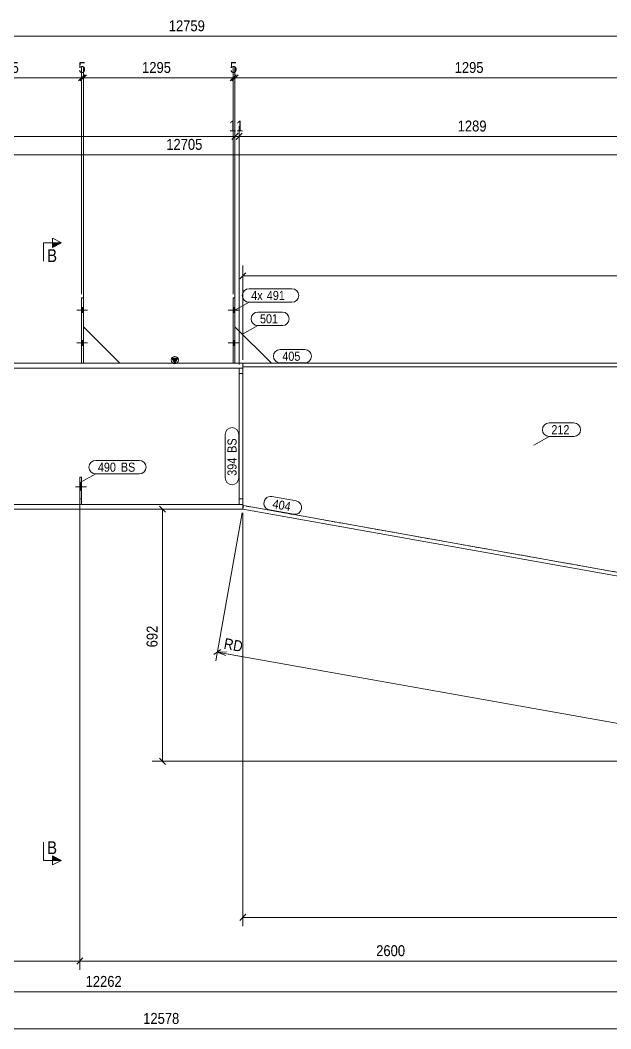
# Model space of a CAD drawing. Header units: millimetres. Extents: x 2 to 1174, y 1 to 825.
# Drawn here: x 469.7 to 631.8, y 292.7 to 569.4 of the extents above; entities that cross this region are included whole.
import ezdxf

# ---------------------------------------------------------------- set-up
doc = ezdxf.new("R2010")
doc.units = ezdxf.units.MM
for name, pattern in [('XKITLINE00', [0]), ('XKITLINE01', [4, 1, -1, 1, -1]), ('XKITLINE02', [4, 2, -2])]:
    doc.linetypes.add(name, pattern=pattern)
for name, color, linetype, lineweight in [('Bolt', 3, 'Continuous', 0), ('Dimensions', 7, 'Continuous', 0), ('Part', 2, 'Continuous', 0), ('PartMark', 7, 'Continuous', 0), ('Section', 6, 'Continuous', 0)]:
    doc.layers.add(name, color=color, linetype=linetype, lineweight=lineweight)
doc.styles.add('ARIAL', font='ARIAL.TTF')

# ---------------------------------------------------------------- blocks, each defined once
blk = doc.blocks.new('*A26')
at = {"layer": 'Part', "color": 7, "linetype": 'XKITLINE01', "lineweight": 0}
for p, q in [((486.08, 444.04), (486.08, 436.54)), ((486.58, 444.04), (486.08, 444.04)), ((486.58, 436.54), (486.58, 444.04)), ((486.08, 438.04), (486.58, 438.04)), ((486.08, 436.54), (486.58, 436.54))]:
    blk.add_line(p, q, dxfattribs=at)
blk = doc.blocks.new('*A27')
at = {"layer": 'Part', "color": 2, "linetype": 'XKITLINE00', "lineweight": 0}
for p, q in [((486.08, 436.54), (486.08, 444.04)), ((486.08, 444.04), (486.58, 444.04)), ((486.58, 444.04), (486.58, 436.54))]:
    blk.add_line(p, q, dxfattribs=at)
at = {"layer": 'Part', "color": 7, "linetype": 'XKITLINE01', "lineweight": 0}
for p, q in [((486.08, 438.04), (486.58, 438.04)), ((486.58, 436.54), (486.08, 436.54))]:
    blk.add_line(p, q, dxfattribs=at)
blk = doc.blocks.new('*A28')
at = {"layer": 'Part', "color": 2, "linetype": 'XKITLINE00', "lineweight": 0}
blk.add_line((497.08, 475.24), (487.08, 485.24), dxfattribs=at)
at = {"layer": 'Part', "color": 7, "linetype": 'XKITLINE01', "lineweight": 0}
for p, q in [((487.08, 485.24), (487.08, 475.24)), ((487.08, 475.24), (497.08, 475.24))]:
    blk.add_line(p, q, dxfattribs=at)
blk = doc.blocks.new('*A29')
at = {"layer": 'Part', "color": 2, "linetype": 'XKITLINE00', "lineweight": 0}
for p, q in [((486.58, 493.24), (487.08, 493.24)), ((486.58, 493.24), (486.58, 475.24)), ((487.08, 493.24), (487.08, 475.24))]:
    blk.add_line(p, q, dxfattribs=at)
at = {"layer": 'Part', "color": 7, "linetype": 'XKITLINE01', "lineweight": 0}
blk.add_line((487.08, 475.24), (486.58, 475.24), dxfattribs=at)
blk = doc.blocks.new('*A30')
at = {"layer": 'Part', "color": 2, "linetype": 'XKITLINE00', "lineweight": 0}
blk.add_line((538.66, 475.24), (528.66, 485.24), dxfattribs=at)
at = {"layer": 'Part', "color": 7, "linetype": 'XKITLINE01', "lineweight": 0}
for p, q in [((528.66, 485.24), (528.66, 475.24)), ((528.66, 475.24), (538.66, 475.24))]:
    blk.add_line(p, q, dxfattribs=at)
blk = doc.blocks.new('*A31')
at = {"layer": 'Part', "color": 2, "linetype": 'XKITLINE00', "lineweight": 0}
for p, q in [((528.16, 493.24), (528.66, 493.24)), ((528.16, 493.24), (528.16, 475.24)), ((528.66, 493.24), (528.66, 475.24))]:
    blk.add_line(p, q, dxfattribs=at)
at = {"layer": 'Part', "color": 7, "linetype": 'XKITLINE01', "lineweight": 0}
blk.add_line((528.66, 475.24), (528.16, 475.24), dxfattribs=at)
blk = doc.blocks.new('*A40')
at = {"layer": 'Part', "color": 2, "linetype": 'XKITLINE00', "lineweight": 0}
for p, q in [((530.81, 435.24), (530.98, 436.22)), ((918.42, 366.08), (530.81, 435.24)), ((530.98, 436.22), (918.59, 367.07)), ((918.59, 367.07), (918.42, 366.08))]:
    blk.add_line(p, q, dxfattribs=at)
blk = doc.blocks.new('*A41')
at = {"layer": 'Part', "color": 2, "linetype": 'XKITLINE00', "lineweight": 0}
for p, q in [((929.9, 475.24), (530.81, 475.24)), ((530.81, 475.24), (530.81, 474.24)), ((929.9, 474.24), (530.81, 474.24)), ((929.9, 475.24), (929.9, 474.24))]:
    blk.add_line(p, q, dxfattribs=at)
blk = doc.blocks.new('*A47')
at = {"layer": 'Part', "color": 7, "linetype": 'XKITLINE01', "lineweight": 0}
for p, q in [((530.81, 473.94), (529.81, 473.94)), ((529.81, 436.54), (529.81, 473.94)), ((530.81, 436.54), (530.81, 473.94)), ((529.81, 472.44), (530.81, 472.44)), ((529.81, 438.04), (530.81, 438.04)), ((529.81, 436.54), (530.81, 436.54))]:
    blk.add_line(p, q, dxfattribs=at)
blk = doc.blocks.new('*A48')
at = {"layer": 'Part', "color": 2, "linetype": 'XKITLINE00', "lineweight": 0}
for p, q in [((529.81, 473.94), (529.81, 436.54)), ((530.81, 436.54), (530.81, 473.94))]:
    blk.add_line(p, q, dxfattribs=at)
at = {"layer": 'Part', "color": 7, "linetype": 'XKITLINE01', "lineweight": 0}
for p, q in [((530.81, 473.94), (529.81, 473.94)), ((529.81, 472.44), (530.81, 472.44)), ((529.81, 438.04), (530.81, 438.04)), ((530.81, 436.54), (529.81, 436.54))]:
    blk.add_line(p, q, dxfattribs=at)
blk = doc.blocks.new('*A52')
at = {"layer": 'Part', "color": 7, "linetype": 'XKITLINE01', "lineweight": 0}
for p, q in [((530.81, 436.25), (530.81, 474.24)), ((530.81, 474.24), (929.9, 474.24)), ((929.9, 474.24), (918.59, 367.07)), ((918.59, 367.07), (530.98, 436.22))]:
    blk.add_line(p, q, dxfattribs=at)
at = {"layer": 'Part', "color": 2, "linetype": 'XKITLINE00', "lineweight": 0}
blk.add_line((530.98, 436.22), (530.81, 436.25), dxfattribs=at)
blk = doc.blocks.new('*A66')
at = {"layer": 'Bolt', "color": 3, "linetype": 'XKITLINE02', "lineweight": 0}
for p, q in [((487.93, 441.34), (484.93, 441.34)), ((486.58, 442.32), (486.08, 442.32)), ((486.58, 440.36), (486.08, 440.36))]:
    blk.add_line(p, q, dxfattribs=at)
blk = doc.blocks.new('*A67')
at = {"layer": 'Bolt'}
blk.add_hatch(color=3, dxfattribs=at).paths.add_polyline_path([(486.58, 440.36), (486.08, 440.36), (486.08, 442.32), (486.58, 442.32)], flags=17)
at = {"layer": 'Bolt', "color": 3, "linetype": 'XKITLINE00', "lineweight": 0}
for p, q in [((487.93, 441.34), (484.93, 441.34)), ((486.58, 442.32), (486.08, 442.32)), ((486.58, 440.36), (486.08, 440.36))]:
    blk.add_line(p, q, dxfattribs=at)
blk = doc.blocks.new('*A68')
at = {"layer": 'Bolt'}
for points in [[(486.58, 490.54), (487.08, 490.54), (487.08, 489.14), (486.58, 489.14)], [(486.58, 490.54), (487.08, 490.54), (487.08, 489.14), (486.58, 489.14)], [(486.58, 481.54), (487.08, 481.54), (487.08, 480.14), (486.58, 480.14)], [(486.58, 481.54), (487.08, 481.54), (487.08, 480.14), (486.58, 480.14)]]:
    blk.add_hatch(color=3, dxfattribs=at).paths.add_polyline_path(points, flags=17)
at = {"layer": 'Bolt', "color": 3, "linetype": 'XKITLINE00', "lineweight": 0}
for p, q in [((488.24, 489.84), (485.24, 489.84)), ((488.24, 489.84), (485.24, 489.84)), ((487.08, 490.54), (486.58, 490.54)), ((487.08, 490.54), (486.58, 490.54)), ((487.08, 489.14), (486.58, 489.14)), ((487.08, 489.14), (486.58, 489.14)), ((487.08, 481.54), (486.58, 481.54)), ((487.08, 481.54), (486.58, 481.54)), ((488.24, 480.84), (485.24, 480.84)), ((488.24, 480.84), (485.24, 480.84)), ((487.08, 480.14), (486.58, 480.14)), ((487.08, 480.14), (486.58, 480.14))]:
    blk.add_line(p, q, dxfattribs=at)
blk = doc.blocks.new('*A69')
at = {"layer": 'Bolt'}
for points in [[(528.16, 490.54), (528.66, 490.54), (528.66, 489.14), (528.16, 489.14)], [(528.16, 490.54), (528.66, 490.54), (528.66, 489.14), (528.16, 489.14)], [(528.16, 481.54), (528.66, 481.54), (528.66, 480.14), (528.16, 480.14)], [(528.16, 481.54), (528.66, 481.54), (528.66, 480.14), (528.16, 480.14)]]:
    blk.add_hatch(color=3, dxfattribs=at).paths.add_polyline_path(points, flags=17)
at = {"layer": 'Bolt', "color": 3, "linetype": 'XKITLINE00', "lineweight": 0}
for p, q in [((529.82, 489.84), (526.82, 489.84)), ((529.82, 489.84), (526.82, 489.84)), ((528.66, 490.54), (528.16, 490.54)), ((528.66, 490.54), (528.16, 490.54)), ((528.66, 489.14), (528.16, 489.14)), ((528.66, 489.14), (528.16, 489.14)), ((528.66, 481.54), (528.16, 481.54)), ((528.66, 481.54), (528.16, 481.54)), ((529.82, 480.84), (526.82, 480.84)), ((529.82, 480.84), (526.82, 480.84)), ((528.66, 480.14), (528.16, 480.14)), ((528.66, 480.14), (528.16, 480.14))]:
    blk.add_line(p, q, dxfattribs=at)
blk = doc.blocks.new('*A77')
at = {"layer": 'Part'}
blk.add_hatch(color=2, dxfattribs=at).paths.add_polyline_path([(511.37, 476.64), (512.97, 476.64), (512.17, 475.24)], flags=17)
at = {"layer": 'Part', "color": 2, "linetype": 'XKITLINE00', "lineweight": 0}
for p, q in [((512.17, 475.24), (511.37, 476.64)), ((511.37, 476.64), (512.97, 476.64)), ((512.97, 476.64), (512.17, 475.24)), ((345.12, 475.24), (100.86, 475.24)), ((345.12, 473.94), (100.86, 473.94)), ((386.7, 475.24), (345.22, 475.24)), ((386.7, 473.94), (345.22, 473.94)), ((428.6, 475.24), (386.8, 475.24)), ((428.6, 473.94), (386.8, 473.94)), ((470.18, 475.24), (428.7, 475.24)), ((470.18, 473.94), (428.7, 473.94)), ((512.08, 475.24), (470.28, 475.24)), ((512.08, 473.94), (470.28, 473.94)), ((530.81, 475.24), (512.18, 475.24)), ((530.81, 473.94), (512.18, 473.94)), ((530.81, 474.24), (530.81, 473.94)), ((100.86, 436.54), (345.12, 436.54)), ((100.86, 435.24), (345.12, 435.24)), ((345.22, 436.54), (386.7, 436.54)), ((345.22, 435.24), (386.7, 435.24)), ((386.8, 436.54), (428.6, 436.54)), ((386.8, 435.24), (428.6, 435.24)), ((428.7, 436.54), (470.18, 436.54)), ((428.7, 435.24), (470.18, 435.24)), ((470.28, 436.54), (512.08, 436.54)), ((470.28, 435.24), (512.08, 435.24)), ((512.18, 436.54), (530.81, 436.54)), ((512.18, 435.24), (530.81, 435.24)), ((530.81, 435.24), (530.81, 436.54))]:
    blk.add_line(p, q, dxfattribs=at)
at = {"layer": 'Part', "color": 7, "linetype": 'XKITLINE01', "lineweight": 0}
for p, q in [((100.86, 475.24), (100.86, 435.24)), ((530.81, 475.24), (530.81, 474.24)), ((530.81, 436.54), (530.81, 473.94))]:
    blk.add_line(p, q, dxfattribs=at)
at = {"layer": 'Part', "color": 2, "linetype": 'XKITLINE00', "lineweight": 0}
blk.add_circle((512.17, 476.14), 1, dxfattribs=at)
blk = doc.blocks.new('*A182')
at = {"layer": 'Dimensions', "color": 7, "linetype": 'XKITLINE00', "lineweight": 0}
blk.add_line((98.86, 564.98), (933.27, 564.98), dxfattribs=at)
at = {"layer": 'Dimensions', "color": 3, "style": 'ARIAL', "width": 0.85}
blk.add_text('12759', height=3, dxfattribs=at).set_placement((510.5, 566.33))
blk = doc.blocks.new('*A194')
at = {"layer": 'Dimensions', "color": 7, "linetype": 'XKITLINE00', "lineweight": 0}
blk.add_line((100.86, 302.83), (885.64, 302.83), dxfattribs=at)
at = {"layer": 'Dimensions', "color": 3, "style": 'ARIAL', "width": 0.85}
blk.add_text('12262', height=3, dxfattribs=at).set_placement((487.68, 304.18))
blk = doc.blocks.new('*A196')
at = {"layer": 'Dimensions', "color": 7, "linetype": 'XKITLINE00', "lineweight": 0}
blk.add_line((100.86, 532.45), (929.9, 532.45), dxfattribs=at)
at = {"layer": 'Dimensions', "color": 3, "style": 'ARIAL', "width": 0.85}
blk.add_text('12705', height=3, dxfattribs=at).set_placement((509.81, 533.8))
blk = doc.blocks.new('*A197')
at = {"layer": 'Dimensions', "color": 7, "linetype": 'XKITLINE00', "lineweight": 0}
blk.add_line((100.86, 292.68), (917.23, 292.68), dxfattribs=at)
at = {"layer": 'Dimensions', "color": 3, "style": 'ARIAL', "width": 0.85}
blk.add_text('12578', height=3, dxfattribs=at).set_placement((503.48, 294.03))
blk = doc.blocks.new('*A199')
at = {"layer": 'Dimensions', "color": 7, "linetype": 'XKITLINE00', "lineweight": 0}
for p, q in [((530.81, 434.24), (530.81, 320.84)), ((918.42, 365.08), (918.42, 320.84)), ((531.66, 324.09), (529.96, 322.39)), ((919.27, 324.09), (917.57, 322.39)), ((530.81, 323.24), (918.42, 323.24))]:
    blk.add_line(p, q, dxfattribs=at)
at = {"layer": 'Dimensions', "color": 3}
for p in [(530.81, 323.24), (918.42, 323.24)]:
    blk.add_point(p, dxfattribs=at)
at = {"layer": 'Dimensions', "color": 3, "style": 'ARIAL', "width": 0.85}
blk.add_text('3876', height=3, dxfattribs=at).set_placement((720.16, 324.59))
blk = doc.blocks.new('*A200')
at = {"layer": 'Dimensions', "color": 7, "linetype": 'XKITLINE00', "lineweight": 0}
for p, q in [((529.81, 435.24), (505.92, 435.24)), ((507.92, 436.09), (509.62, 434.39)), ((508.77, 366.08), (508.77, 435.24)), ((917.42, 366.08), (505.92, 366.08)), ((507.92, 366.93), (509.62, 365.23))]:
    blk.add_line(p, q, dxfattribs=at)
at = {"layer": 'Dimensions', "color": 3}
for p in [(508.77, 435.24), (508.77, 366.08)]:
    blk.add_point(p, dxfattribs=at)
at = {"layer": 'Dimensions', "color": 3, "style": 'ARIAL', "width": 0.85}
blk.add_text('692', height=3, rotation=90.0002, dxfattribs=at).set_placement((507.42, 397.32))
blk = doc.blocks.new('*A201')
at = {"layer": 'Dimensions', "color": 7, "linetype": 'XKITLINE00', "lineweight": 0}
for p, q in [((530.63, 434.25), (523.39, 393.66)), ((530.63, 434.25), (523.39, 393.66)), ((524.8, 396.71), (522.83, 395.34)), ((526.36, 396.08), (523.81, 396.03)), ((523.81, 396.03), (911.42, 326.87)), ((526.18, 395.1), (523.81, 396.03)), ((530.92, 394.76), (523.81, 396.03)), ((918.24, 365.1), (911, 324.51)), ((912.41, 327.56), (910.44, 326.18))]:
    blk.add_line(p, q, dxfattribs=at)
at = {"layer": 'Dimensions', "color": 3}
for p in [(523.81, 396.03), (911.42, 326.87)]:
    blk.add_point(p, dxfattribs=at)
at = {"layer": 'Dimensions', "color": 7}
blk.add_point((523.81, 396.03), dxfattribs=at)
at = {"layer": 'Dimensions', "color": 3, "style": 'ARIAL', "width": 0.85}
for s, rotation, p in [('RD', -10.1184, (525.44, 396.95)), ('3937', -10.1184, (713.47, 363.56)), ('3937', 79.8818, (910.47, 328.36))]:
    blk.add_text(s, height=3, rotation=rotation, dxfattribs=at).set_placement(p)
blk = doc.blocks.new('*A202')
at = {"layer": 'Dimensions', "color": 7, "linetype": 'XKITLINE00', "lineweight": 0}
for p, q in [((530.81, 476.24), (530.81, 502.09)), ((929.9, 475.24), (929.9, 502.09)), ((531.66, 500.09), (529.96, 498.39)), ((530.81, 499.24), (929.9, 499.24)), ((930.75, 500.09), (929.05, 498.39))]:
    blk.add_line(p, q, dxfattribs=at)
at = {"layer": 'Dimensions', "color": 3}
for p in [(530.81, 499.24), (929.9, 499.24)]:
    blk.add_point(p, dxfattribs=at)
at = {"layer": 'Dimensions', "color": 3, "style": 'ARIAL', "width": 0.85}
blk.add_text('3991', height=3, dxfattribs=at).set_placement((725.9, 500.59))
blk = doc.blocks.new('*A203')
at = {"layer": 'PartMark', "color": 7, "linetype": 'XKITLINE00', "lineweight": 0}
for p, q in [((534.93, 489.3), (541.69, 489.3)), ((530.69, 483.21), (534.93, 485.6)), ((534.93, 485.6), (541.69, 485.6))]:
    blk.add_line(p, q, dxfattribs=at)
for centre, start, end in [((534.93, 487.45), 90, 270), ((541.69, 487.45), 270, 90)]:
    blk.add_arc(centre, 1.85, start, end, dxfattribs=at)
at = {"layer": 'PartMark', "color": 3, "style": 'ARIAL', "width": 0.85}
blk.add_text('501', height=2.5, dxfattribs=at).set_placement((535.53, 486.2))
blk = doc.blocks.new('*A213')
at = {"layer": 'PartMark', "color": 7, "linetype": 'XKITLINE00', "lineweight": 0}
for p, q in [((532.53, 495.7), (544.31, 495.7)), ((528.29, 489.61), (532.53, 492)), ((532.53, 492), (544.31, 492))]:
    blk.add_line(p, q, dxfattribs=at)
for centre, start, end in [((532.53, 493.85), 90, 270), ((544.31, 493.85), 270, 90)]:
    blk.add_arc(centre, 1.85, start, end, dxfattribs=at)
at = {"layer": 'PartMark', "color": 3, "style": 'ARIAL', "width": 0.85}
for s, p in [('4x', (533.13, 492.6)), ('491', (537.4, 492.6))]:
    blk.add_text(s, height=2.5, dxfattribs=at).set_placement(p)
blk = doc.blocks.new('*A216')
at = {"layer": 'PartMark', "color": 7, "linetype": 'XKITLINE00', "lineweight": 0}
for p, q in [((526.01, 443.79), (526.01, 455.75)), ((529.71, 443.79), (529.71, 455.75))]:
    blk.add_line(p, q, dxfattribs=at)
for centre, start, end in [((527.86, 455.75), 0, 180), ((527.86, 443.79), 180, 0)]:
    blk.add_arc(centre, 1.85, start, end, dxfattribs=at)
at = {"layer": 'PartMark', "color": 3, "style": 'ARIAL', "width": 0.85}
for s, p in [('BS', (529.11, 450.7)), ('394', (529.11, 444.39))]:
    blk.add_text(s, height=2.5, rotation=90.0002, dxfattribs=at).set_placement(p)
blk = doc.blocks.new('*A217')
at = {"layer": 'PartMark', "color": 7, "linetype": 'XKITLINE00', "lineweight": 0}
for p, q in [((490.45, 448.6), (502.41, 448.6)), ((486.21, 442.51), (490.45, 444.9)), ((490.45, 444.9), (502.41, 444.9))]:
    blk.add_line(p, q, dxfattribs=at)
for centre, start, end in [((490.45, 446.75), 90, 270), ((502.41, 446.75), 270, 90)]:
    blk.add_arc(centre, 1.85, start, end, dxfattribs=at)
at = {"layer": 'PartMark', "color": 3, "style": 'ARIAL', "width": 0.85}
for s, p in [('490', (491.05, 445.5)), ('BS', (497.36, 445.5))]:
    blk.add_text(s, height=2.5, dxfattribs=at).set_placement(p)
blk = doc.blocks.new('*A224')
at = {"layer": 'Section'}
for points in [[(478.58, 508.3), (481.08, 508.3), (478.58, 507.05)], [(478.58, 340.12), (481.08, 338.87), (478.58, 338.87)]]:
    blk.add_hatch(color=3, dxfattribs=at).paths.add_polyline_path(points, flags=17)
at = {"layer": 'Section', "color": 3, "linetype": 'XKITLINE00', "lineweight": 0}
for p, q in [((478.58, 507.05), (478.58, 509.55)), ((478.58, 509.55), (481.08, 508.3)), ((481.08, 508.3), (478.58, 507.05)), ((481.08, 338.87), (478.58, 340.12)), ((478.58, 340.12), (478.58, 337.62)), ((481.08, 338.87), (478.58, 337.62))]:
    blk.add_line(p, q, dxfattribs=at)
at = {"layer": 'Section', "color": 1, "linetype": 'XKITLINE00', "lineweight": 0}
for p, q in [((476.08, 508.3), (476.08, 503.3)), ((476.08, 508.3), (481.08, 508.3)), ((476.08, 338.87), (476.08, 343.87)), ((476.08, 338.87), (481.08, 338.87))]:
    blk.add_line(p, q, dxfattribs=at)
at = {"layer": 'Section', "color": 7, "style": 'ARIAL', "width": 0.85}
for p in [(477.08, 503.05), (477.08, 340.62)]:
    blk.add_text('B', height=3.5, dxfattribs=at).set_placement(p)
blk = doc.blocks.new('*A238')
at = {"layer": 'Dimensions', "color": 7, "linetype": 'XKITLINE00', "lineweight": 0}
for p, q in [((445.18, 486.24), (445.18, 556.4)), ((486.58, 494.24), (486.58, 556.4)), ((446.03, 554.4), (444.33, 552.71)), ((445.18, 553.55), (486.58, 553.55)), ((487.43, 554.4), (485.73, 552.71))]:
    blk.add_line(p, q, dxfattribs=at)
at = {"layer": 'Dimensions', "color": 3}
for p in [(445.18, 553.55), (486.58, 553.55)]:
    blk.add_point(p, dxfattribs=at)
at = {"layer": 'Dimensions', "color": 3, "style": 'ARIAL', "width": 0.85}
blk.add_text('1295', height=3, dxfattribs=at).set_placement((461.43, 554.9))
blk = doc.blocks.new('*A239')
at = {"layer": 'Dimensions', "color": 7, "linetype": 'XKITLINE00', "lineweight": 0}
for p, q in [((486.58, 494.24), (486.58, 556.4)), ((487.08, 486.24), (487.08, 556.4)), ((487.43, 554.4), (485.73, 552.71)), ((487.93, 554.4), (486.23, 552.71)), ((486.58, 553.55), (487.08, 553.55))]:
    blk.add_line(p, q, dxfattribs=at)
at = {"layer": 'Dimensions', "color": 3}
for p in [(486.58, 553.55), (487.08, 553.55)]:
    blk.add_point(p, dxfattribs=at)
at = {"layer": 'Dimensions', "color": 3, "style": 'ARIAL', "width": 0.85}
blk.add_text('5', height=3, dxfattribs=at).set_placement((485.72, 554.9))
blk = doc.blocks.new('*A240')
at = {"layer": 'Dimensions', "color": 7, "linetype": 'XKITLINE00', "lineweight": 0}
for p, q in [((487.08, 486.24), (487.08, 556.4)), ((528.16, 494.24), (528.16, 556.4)), ((487.93, 554.4), (486.23, 552.71)), ((487.08, 553.55), (528.16, 553.55)), ((529.01, 554.4), (527.31, 552.71))]:
    blk.add_line(p, q, dxfattribs=at)
at = {"layer": 'Dimensions', "color": 3}
for p in [(487.08, 553.55), (528.16, 553.55)]:
    blk.add_point(p, dxfattribs=at)
at = {"layer": 'Dimensions', "color": 3, "style": 'ARIAL', "width": 0.85}
blk.add_text('1295', height=3, dxfattribs=at).set_placement((503.17, 554.9))
blk = doc.blocks.new('*A241')
at = {"layer": 'Dimensions', "color": 7, "linetype": 'XKITLINE00', "lineweight": 0}
for p, q in [((528.16, 494.24), (528.16, 556.4)), ((528.66, 492.87), (528.66, 556.4)), ((529.01, 554.4), (527.31, 552.71)), ((529.51, 554.4), (527.81, 552.71)), ((528.16, 553.55), (528.66, 553.55))]:
    blk.add_line(p, q, dxfattribs=at)
at = {"layer": 'Dimensions', "color": 3}
for p in [(528.16, 553.55), (528.66, 553.55)]:
    blk.add_point(p, dxfattribs=at)
at = {"layer": 'Dimensions', "color": 3, "style": 'ARIAL', "width": 0.85}
blk.add_text('5', height=3, dxfattribs=at).set_placement((527.3, 554.9))
blk = doc.blocks.new('*A242')
at = {"layer": 'Dimensions', "color": 7, "linetype": 'XKITLINE00', "lineweight": 0}
for p, q in [((528.66, 492.87), (528.66, 556.4)), ((658.16, 494.24), (658.16, 556.4)), ((529.51, 554.4), (527.81, 552.71)), ((528.66, 553.55), (658.16, 553.55)), ((659.01, 554.4), (657.31, 552.71))]:
    blk.add_line(p, q, dxfattribs=at)
at = {"layer": 'Dimensions', "color": 3}
for p in [(528.66, 553.55), (658.16, 553.55)]:
    blk.add_point(p, dxfattribs=at)
at = {"layer": 'Dimensions', "color": 3, "style": 'ARIAL', "width": 0.85}
blk.add_text('1295', height=3, dxfattribs=at).set_placement((588.96, 554.9))
blk = doc.blocks.new('*A248')
at = {"layer": 'Dimensions', "color": 7, "linetype": 'XKITLINE00', "lineweight": 0}
for p, q in [((402.6, 443.04), (402.6, 308.86)), ((486.08, 443.04), (486.08, 308.86)), ((403.45, 312.11), (401.75, 310.41)), ((402.6, 311.26), (486.08, 311.26)), ((486.93, 312.11), (485.23, 310.41))]:
    blk.add_line(p, q, dxfattribs=at)
at = {"layer": 'Dimensions', "color": 3}
for p in [(402.6, 311.26), (486.08, 311.26)]:
    blk.add_point(p, dxfattribs=at)
at = {"layer": 'Dimensions', "color": 3, "style": 'ARIAL', "width": 0.85}
blk.add_text('2600', height=3, dxfattribs=at).set_placement((439.89, 312.61))
blk = doc.blocks.new('*A249')
at = {"layer": 'Dimensions', "color": 7, "linetype": 'XKITLINE00', "lineweight": 0}
for p, q in [((486.08, 443.04), (486.08, 308.86)), ((657.66, 413.43), (657.66, 308.86)), ((486.93, 312.11), (485.23, 310.41)), ((486.08, 311.26), (657.66, 311.26)), ((658.51, 312.11), (656.81, 310.41))]:
    blk.add_line(p, q, dxfattribs=at)
at = {"layer": 'Dimensions', "color": 3}
for p in [(486.08, 311.26), (657.66, 311.26)]:
    blk.add_point(p, dxfattribs=at)
at = {"layer": 'Dimensions', "color": 3, "style": 'ARIAL', "width": 0.85}
blk.add_text('2600', height=3, dxfattribs=at).set_placement((567.42, 312.61))
blk = doc.blocks.new('*A251')
at = {"layer": 'Dimensions', "color": 7, "linetype": 'XKITLINE00', "lineweight": 0}
for p, q in [((296.52, 474.94), (296.52, 540.34)), ((528.66, 486.24), (528.66, 540.34)), ((297.37, 538.34), (295.68, 536.65)), ((296.52, 537.49), (528.66, 537.49)), ((529.51, 538.34), (527.81, 536.65))]:
    blk.add_line(p, q, dxfattribs=at)
at = {"layer": 'Dimensions', "color": 3}
for p in [(296.52, 537.49), (528.66, 537.49)]:
    blk.add_point(p, dxfattribs=at)
at = {"layer": 'Dimensions', "color": 3, "style": 'ARIAL', "width": 0.85}
blk.add_text('6736', height=3, dxfattribs=at).set_placement((408.14, 538.84))
blk = doc.blocks.new('*A252')
at = {"layer": 'Dimensions', "color": 7, "linetype": 'XKITLINE00', "lineweight": 0}
for p, q in [((528.66, 486.24), (528.66, 540.34)), ((529.81, 474.94), (529.81, 540.34)), ((529.51, 538.34), (527.81, 536.65)), ((528.66, 537.49), (529.81, 537.49)), ((530.66, 538.34), (528.96, 536.65))]:
    blk.add_line(p, q, dxfattribs=at)
at = {"layer": 'Dimensions', "color": 3}
for p in [(528.66, 537.49), (529.81, 537.49)]:
    blk.add_point(p, dxfattribs=at)
at = {"layer": 'Dimensions', "color": 3, "style": 'ARIAL', "width": 0.85}
blk.add_text('11', height=3, dxfattribs=at).set_placement((527.01, 538.84))
blk = doc.blocks.new('*A253')
at = {"layer": 'Dimensions', "color": 7, "linetype": 'XKITLINE00', "lineweight": 0}
for p, q in [((529.81, 474.94), (529.81, 540.34)), ((658.66, 486.24), (658.66, 540.34)), ((530.66, 538.34), (528.96, 536.65)), ((529.81, 537.49), (658.66, 537.49)), ((659.51, 538.34), (657.81, 536.65))]:
    blk.add_line(p, q, dxfattribs=at)
at = {"layer": 'Dimensions', "color": 3}
for p in [(529.81, 537.49), (658.66, 537.49)]:
    blk.add_point(p, dxfattribs=at)
at = {"layer": 'Dimensions', "color": 3, "style": 'ARIAL', "width": 0.85}
blk.add_text('1289', height=3, dxfattribs=at).set_placement((589.78, 538.84))
blk = doc.blocks.new('*A257')
at = {"layer": 'PartMark', "color": 7, "linetype": 'XKITLINE00', "lineweight": 0}
for p, q in [((614.9, 458.87), (621.66, 458.87)), ((610.65, 452.77), (614.9, 455.17)), ((614.9, 455.17), (621.66, 455.17))]:
    blk.add_line(p, q, dxfattribs=at)
for centre, start, end in [((614.9, 457.02), 90, 270), ((621.66, 457.02), 270, 90)]:
    blk.add_arc(centre, 1.85, start, end, dxfattribs=at)
at = {"layer": 'PartMark', "color": 3, "style": 'ARIAL', "width": 0.85}
blk.add_text('212', height=2.5, dxfattribs=at).set_placement((615.5, 455.77))
blk = doc.blocks.new('*A258')
at = {"layer": 'PartMark', "color": 7, "linetype": 'XKITLINE00', "lineweight": 0}
for p, q in [((538.79, 438.69), (545.45, 437.5)), ((538.14, 435.05), (544.8, 433.86))]:
    blk.add_line(p, q, dxfattribs=at)
for centre, start, end in [((538.46, 436.87), 79.8838, 259.8838), ((545.12, 435.68), 259.8838, 79.8838)]:
    blk.add_arc(centre, 1.85, start, end, dxfattribs=at)
at = {"layer": 'PartMark', "color": 3, "style": 'ARIAL', "width": 0.85}
blk.add_text('404', height=2.5, rotation=-10.1184, dxfattribs=at).set_placement((538.83, 435.53))
blk = doc.blocks.new('*A259')
at = {"layer": 'PartMark', "color": 7, "linetype": 'XKITLINE00', "lineweight": 0}
for p, q in [((541.06, 479.04), (547.82, 479.04)), ((541.06, 475.34), (547.82, 475.34))]:
    blk.add_line(p, q, dxfattribs=at)
for centre, start, end in [((541.06, 477.19), 90, 270), ((547.82, 477.19), 270, 90)]:
    blk.add_arc(centre, 1.85, start, end, dxfattribs=at)
at = {"layer": 'PartMark', "color": 3, "style": 'ARIAL', "width": 0.85}
blk.add_text('405', height=2.5, dxfattribs=at).set_placement((541.66, 475.94))

msp = doc.modelspace()

# ---------------------------------------------------------------- block references
at = {"lineweight": 0}
for name in ['*A182', '*A238', '*A239', '*A240', '*A241', '*A242', '*A251', '*A252', '*A253', '*A196', '*A224', '*A202', '*A213', '*A29', '*A31', '*A68', '*A69', '*A203', '*A28', '*A30', '*A259', '*A47', '*A48', '*A41', '*A52', '*A216', '*A257', '*A217', '*A248', '*A249', '*A26', '*A27', '*A66', '*A67', '*A258', '*A200', '*A40', '*A194', '*A197', '*A201', '*A199']:
    msp.add_blockref(name, (0, 0), dxfattribs=at)
at = {"layer": 'Part', "lineweight": 0}
msp.add_blockref('*A77', (0, 0), dxfattribs=at)

doc.saveas('drawing.dxf')
